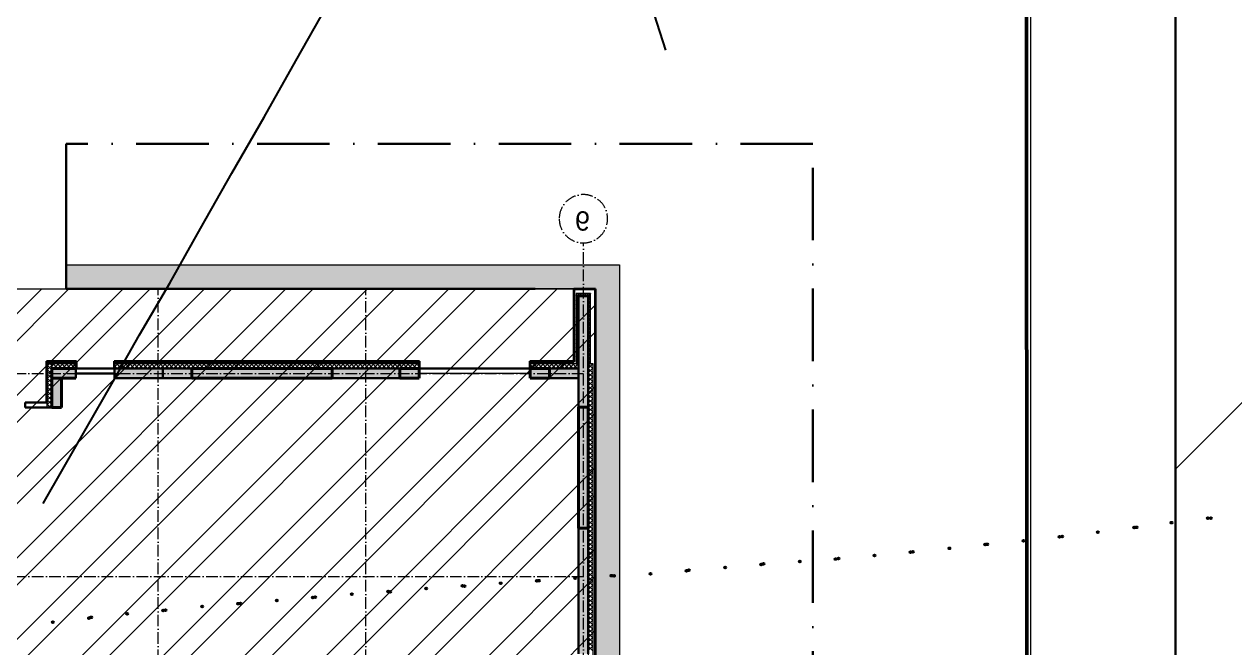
# Model space of a CAD drawing. Header units: millimetres. Extents: x 1353783 to 6492029790, y -7276956 to -512500.
# Drawn here: x 9993798 to 9998808, y -2825687 to -2823107 of the extents above; entities that cross this region are included whole.
import ezdxf

# ---------------------------------------------------------------- set-up
doc = ezdxf.new("R2010")
doc.units = ezdxf.units.MM
for name, pattern in [('( Dashed )', [0.75, 0.5, -0.25]), ('482 Границы районов', [5, 3, -1, 0, -1]), ('ACAD_ISO10W100', [18, 12, -3, 0, -3]), ('CONTI', [0]), ('осевая', [50.8, 31.75, -6.35, 6.35, -6.35])]:
    doc.linetypes.add(name, pattern=pattern)
doc.layers.get('0').update_dxf_attribs({"lineweight": 5})
doc.layers.get('Defpoints').update_dxf_attribs({"color": 255})
for name, color, linetype, lineweight in [('!A-0', 7, 'Continuous', 0), ('!A-DIAFRAGM типовой', 142, 'Continuous', 0), ('7земля', 7, 'Continuous', 30), ('DIAFRAGM', 46, 'Continuous', 30), ('Hatch', 254, 'Continuous', 5), ('INSULATION', 81, 'Continuous', 5), ('Ар-окна', 5, 'Continuous', 9), ('ГП-Граница учасика ИЖС', 3, 'Continuous', 5), ('ГП-Тратуар', 3, 'Continuous', 5), ('ГР.УЧ', 12, 'ограждение1', 40), ('оси', 231, 'осевая', 9)]:
    doc.layers.add(name, color=color, linetype=linetype, lineweight=lineweight)
for name, color, linetype in [('GORIZUNKNOWN', 32, 'CONTI'), ('SETKR', 7, 'CONTI'), ('SIT_LРЕЛЬЕФ', 7, 'CONTI'), ('Заливка', 7, 'Continuous'), ('РЕЛЬЕФ', 7, 'CONTI')]:
    doc.layers.add(name, color=color, linetype=linetype)
doc.styles.add('GOST Common', font='', dxfattribs={"height": 3})
doc.styles.get('GOST Common').set_extended_font_data('GOST Common')
doc.linetypes.add('ограждение1', pattern='A,6.35,-2.54,[133,ltypeshp.shx,S=2.54,R=0,X=-2.54,Y=0],-2.54,25.4', length=36.83)

# ---------------------------------------------------------------- blocks, each defined once
blk = doc.blocks.new('амвамвам')
at = {"lineweight": 30, "ltscale": 100, "true_color": 0x939598}
h = blk.add_hatch(color=252, dxfattribs=at)
h.dxf.hatch_style = 1
h.paths.add_polyline_path([(9923280, -3525392), (9923280, -3524892), (9918930, -3524892), (9918930, -3525392)], flags=17)
h.paths.add_polyline_path([(9926080, -3525392), (9926080, -3524892), (9937530, -3524892), (9937530, -3539792), (9912030, -3539792), (9911530, -3539792), (9911530, -3522392), (9912030, -3522392), (9912030, -3539292), (9937030, -3539292), (9937030, -3525392)])
at = {"color": 251, "lineweight": 15, "ltscale": 100, "true_color": 0x636466}
blk.add_lwpolyline([(9926080, -3525392), (9926080, -3524892), (9937530, -3524892), (9937530, -3539792), (9912030, -3539792), (9911530, -3539792), (9911530, -3522392), (9912030, -3522392), (9912030, -3539292), (9937030, -3539292), (9937030, -3525392)], close=True, dxfattribs=at)
blk = doc.blocks.new('ТИП-3')
at = {"layer": '!A-DIAFRAGM типовой', "lineweight": 0, "ltscale": 100, "true_color": 0x000000}
h = blk.add_hatch(color=18, dxfattribs=at)
h.dxf.hatch_style = 1
h.paths.add_polyline_path([(10387814, -2874781), (10387614, -2874781), (10387614, -2877381), (10387814, -2877381)])
h = blk.add_hatch(color=18, dxfattribs=at)
h.dxf.hatch_style = 1
h.paths.add_polyline_path([(10387814, -2879881), (10387614, -2879881), (10387614, -2882181), (10387814, -2882181)])
h = blk.add_hatch(color=18, dxfattribs=at)
h.dxf.hatch_style = 1
h.paths.add_polyline_path([(10378014, -2880481), (10378014, -2880681), (10379014, -2880681), (10379014, -2880481)])
h = blk.add_hatch(color=18, dxfattribs=at)
h.dxf.hatch_style = 1
h.paths.add_polyline_path([(10379614, -2880481), (10379614, -2880681), (10379014, -2880681), (10379014, -2880481)])
h = blk.add_hatch(color=18, dxfattribs=at)
h.dxf.hatch_style = 1
h.paths.add_polyline_path([(10383914, -2880481), (10383914, -2880681), (10382514, -2880681), (10382514, -2880481)])
h = blk.add_hatch(color=18, dxfattribs=at)
h.dxf.hatch_style = 1
h.paths.add_polyline_path([(10387614, -2880681), (10387614, -2880481), (10387014, -2880481), (10387014, -2880681)])
at = {"layer": 'Hatch', "lineweight": 40, "ltscale": 0.5, "true_color": 0x000000}
for points in [[(10387814, -2879881), (10387614, -2879881), (10387614, -2877381), (10387814, -2877381)], [(10376914, -2880481), (10376714, -2880481), (10376714, -2879879), (10376914, -2879879)], [(10376714, -2880681), (10376714, -2880481), (10377214, -2880481), (10377214, -2880681)], [(10379614, -2880681), (10379614, -2880481), (10382514, -2880481), (10382514, -2880681)], [(10383914, -2880681), (10383914, -2880481), (10384314, -2880481), (10384314, -2880681)], [(10386614, -2880681), (10386614, -2880481), (10387014, -2880481), (10387014, -2880681)]]:
    blk.add_hatch(color=18, dxfattribs=at).paths.add_polyline_path(points)
at = {"layer": '7земля', "color": 18, "lineweight": 30, "ltscale": 100, "true_color": 0x000000}
for p, q in [((10387954, -2868441), (10387954, -2882321)), ((10387964, -2868431), (10387964, -2882331)), ((10376164, -2879979), (10376164, -2879879)), ((10376164, -2879979), (10376164, -2879879)), ((10376164, -2879879), (10376214, -2879879)), ((10376564, -2879879), (10376214, -2879879)), ((10376614, -2879879), (10376564, -2879879)), ((10376614, -2879879), (10376714, -2879879)), ((10376214, -2879979), (10376164, -2879979)), ((10376214, -2879979), (10376564, -2879979)), ((10376564, -2879979), (10376614, -2879979)), ((10376604, -2879979), (10376604, -2880832)), ((10376614, -2879979), (10376614, -2880822)), ((10377214, -2880481), (10377214, -2880681)), ((10377214, -2880681), (10377214, -2880581)), ((10377214, -2880581), (10377264, -2880581)), ((10377964, -2880581), (10377264, -2880581)), ((10378014, -2880581), (10377964, -2880581)), ((10378014, -2880481), (10378014, -2880681)), ((10378014, -2880681), (10378014, -2880581)), ((10376604, -2880832), (10377224, -2880831)), ((10376614, -2880822), (10377214, -2880821)), ((10377201, -2880681), (10377214, -2880694)), ((10377214, -2880821), (10377214, -2880681)), ((10377264, -2880681), (10377214, -2880681)), ((10377224, -2880831), (10377224, -2880681)), ((10377264, -2880681), (10377964, -2880681)), ((10377964, -2880681), (10378014, -2880681)), ((10378004, -2880681), (10378004, -2880831)), ((10378004, -2880831), (10384324, -2880831)), ((10378014, -2880681), (10378014, -2880821)), ((10378014, -2880821), (10384314, -2880821)), ((10384364, -2880681), (10384314, -2880681)), ((10384314, -2880821), (10384314, -2880681)), ((10384324, -2880831), (10384324, -2880681)), ((10384364, -2880681), (10386564, -2880681)), ((10386564, -2880681), (10386614, -2880681)), ((10386604, -2880831), (10386604, -2880681)), ((10387514, -2880831), (10386604, -2880831)), ((10386614, -2880821), (10386614, -2880681)), ((10387524, -2880821), (10386614, -2880821)), ((10387514, -2882331), (10387514, -2880831)), ((10387524, -2882321), (10387524, -2880821)), ((10387964, -2882331), (10387514, -2882331)), ((10387954, -2882321), (10387524, -2882321))]:
    blk.add_line(p, q, dxfattribs=at)
at = {"layer": '7земля', "color": 18, "linetype": '( Dashed )', "lineweight": 20, "ltscale": 700, "true_color": 0x000000}
blk.add_line((10369864, -2882331), (10387514, -2882331), dxfattribs=at)
at = {"layer": 'DIAFRAGM', "color": 18, "ltscale": 0.5, "true_color": 0x000000}
for p, q in [((10387614, -2874781), (10387614, -2877381)), ((10387814, -2877381), (10387814, -2874781)), ((10387614, -2876481), (10387614, -2876281)), ((10387614, -2877381), (10387814, -2877381)), ((10387814, -2879881), (10387614, -2879881)), ((10387614, -2879881), (10387614, -2882181)), ((10387814, -2882181), (10387814, -2879881)), ((10379014, -2880481), (10378014, -2880481)), ((10379014, -2880681), (10379014, -2880481)), ((10379014, -2880681), (10379014, -2880481)), ((10379014, -2880481), (10379614, -2880481)), ((10379614, -2880481), (10379614, -2880681)), ((10382514, -2880681), (10382514, -2880481)), ((10382514, -2880481), (10383914, -2880481)), ((10383914, -2880481), (10383914, -2880681)), ((10387614, -2880481), (10387014, -2880481)), ((10387014, -2880481), (10387014, -2880681)), ((10387614, -2880681), (10387614, -2880481)), ((10378014, -2880681), (10378814, -2880681)), ((10379014, -2880681), (10378814, -2880681)), ((10379614, -2880681), (10379014, -2880681)), ((10383914, -2880681), (10382514, -2880681)), ((10387014, -2880681), (10387614, -2880681)), ((10387614, -2882181), (10387814, -2882181))]:
    blk.add_line(p, q, dxfattribs=at)
at = {"layer": 'Hatch', "color": 18, "lineweight": 40, "ltscale": 0.5, "true_color": 0x000000}
for p, q in [((10387614, -2879881), (10387614, -2877381)), ((10387614, -2877381), (10387814, -2877381)), ((10387814, -2877381), (10387814, -2879881)), ((10376814, -2879879), (10376714, -2879879)), ((10376714, -2880481), (10376714, -2879879)), ((10376714, -2879879), (10376914, -2879879)), ((10376914, -2879879), (10376914, -2880481)), ((10387814, -2879881), (10387614, -2879881)), ((10376714, -2880681), (10376714, -2880481)), ((10376714, -2880481), (10377214, -2880481)), ((10376914, -2880481), (10376714, -2880481)), ((10379614, -2880681), (10379614, -2880481)), ((10379614, -2880481), (10382514, -2880481)), ((10379914, -2880481), (10380014, -2880481)), ((10381414, -2880481), (10381514, -2880481)), ((10382514, -2880481), (10382414, -2880481)), ((10382514, -2880481), (10382514, -2880681)), ((10383914, -2880681), (10383914, -2880481)), ((10383914, -2880481), (10384314, -2880481)), ((10384314, -2880481), (10384314, -2880681)), ((10386614, -2880681), (10386614, -2880481)), ((10386614, -2880481), (10387014, -2880481)), ((10387014, -2880481), (10387014, -2880681)), ((10377214, -2880681), (10376714, -2880681)), ((10382514, -2880681), (10379614, -2880681)), ((10384314, -2880681), (10383914, -2880681)), ((10387014, -2880681), (10386614, -2880681))]:
    blk.add_line(p, q, dxfattribs=at)
at = {"layer": 'INSULATION', "color": 18, "ltscale": 0.5, "true_color": 0x000000}
for p, q in [((10387814, -2880781), (10387814, -2869481)), ((10387914, -2869481), (10387914, -2880781)), ((10376614, -2880781), (10376614, -2879879)), ((10376714, -2879879), (10376714, -2880781)), ((10376714, -2880781), (10376614, -2880781)), ((10376714, -2880781), (10376714, -2880681)), ((10376714, -2880681), (10377214, -2880681)), ((10377214, -2880781), (10376714, -2880781)), ((10377214, -2880681), (10377214, -2880781)), ((10378014, -2880781), (10378014, -2880681)), ((10378014, -2880681), (10384314, -2880681)), ((10384314, -2880781), (10378014, -2880781)), ((10384314, -2880681), (10384314, -2880781)), ((10386614, -2880781), (10386614, -2880681)), ((10386614, -2880681), (10387614, -2880681)), ((10387614, -2880781), (10386614, -2880781)), ((10387564, -2882181), (10387564, -2880781)), ((10387564, -2880781), (10387614, -2880781)), ((10387614, -2880681), (10387614, -2880781)), ((10387614, -2880781), (10387614, -2882181)), ((10387914, -2880781), (10387814, -2880781)), ((10387814, -2882181), (10387814, -2880781)), ((10387814, -2880781), (10387864, -2880781)), ((10387864, -2880781), (10387864, -2882181)), ((10387614, -2882181), (10387564, -2882181)), ((10387564, -2882231), (10387564, -2882181)), ((10387564, -2882181), (10387864, -2882181)), ((10387864, -2882231), (10387564, -2882231)), ((10387864, -2882181), (10387814, -2882181)), ((10387864, -2882181), (10387864, -2882231))]:
    blk.add_line(p, q, dxfattribs=at)
at = {"layer": 'INSULATION', "color": 18, "linetype": 'Continuous', "ltscale": 0.5, "true_color": 0x000000}
for p, q in [((10387814, -2874936), (10387914, -2874836)), ((10387914, -2874947), (10387814, -2874847)), ((10387814, -2875026), (10387914, -2874926)), ((10387914, -2875036), (10387814, -2874936)), ((10387814, -2875116), (10387914, -2875016)), ((10387914, -2875126), (10387814, -2875026)), ((10387814, -2875206), (10387914, -2875106)), ((10387914, -2875216), (10387814, -2875116)), ((10387814, -2875296), (10387914, -2875196)), ((10387914, -2875306), (10387814, -2875206)), ((10387814, -2875385), (10387914, -2875285)), ((10387914, -2875396), (10387814, -2875296)), ((10387814, -2875475), (10387914, -2875375)), ((10387914, -2875485), (10387814, -2875385)), ((10387814, -2875565), (10387914, -2875465)), ((10387914, -2875575), (10387814, -2875475)), ((10387814, -2875655), (10387914, -2875555)), ((10387914, -2875665), (10387814, -2875565)), ((10387814, -2875745), (10387914, -2875645)), ((10387914, -2875755), (10387814, -2875655)), ((10387814, -2875834), (10387914, -2875734)), ((10387914, -2875845), (10387814, -2875745)), ((10387814, -2875924), (10387914, -2875824)), ((10387914, -2875934), (10387814, -2875834)), ((10387814, -2876014), (10387914, -2875914)), ((10387914, -2876024), (10387814, -2875924)), ((10387814, -2876104), (10387914, -2876004)), ((10387914, -2876114), (10387814, -2876014)), ((10387814, -2876194), (10387914, -2876094)), ((10387914, -2876204), (10387814, -2876104)), ((10387814, -2876284), (10387914, -2876184)), ((10387914, -2876294), (10387814, -2876194)), ((10387814, -2876373), (10387914, -2876273)), ((10387914, -2876384), (10387814, -2876284)), ((10387814, -2876463), (10387914, -2876363)), ((10387914, -2876473), (10387814, -2876373)), ((10387814, -2876553), (10387914, -2876453)), ((10387914, -2876563), (10387814, -2876463)), ((10387814, -2876643), (10387914, -2876543)), ((10387914, -2876653), (10387814, -2876553)), ((10387814, -2876733), (10387914, -2876633)), ((10387914, -2876743), (10387814, -2876643)), ((10387814, -2876822), (10387914, -2876722)), ((10387914, -2876833), (10387814, -2876733)), ((10387814, -2876912), (10387914, -2876812)), ((10387914, -2876922), (10387814, -2876822)), ((10387814, -2877002), (10387914, -2876902)), ((10387914, -2877012), (10387814, -2876912)), ((10387814, -2877092), (10387914, -2876992)), ((10387914, -2877102), (10387814, -2877002)), ((10387814, -2877182), (10387914, -2877082)), ((10387914, -2877192), (10387814, -2877092)), ((10387814, -2877271), (10387914, -2877171)), ((10387914, -2877282), (10387814, -2877182)), ((10387814, -2877361), (10387914, -2877261)), ((10387914, -2877371), (10387814, -2877271)), ((10387814, -2877451), (10387914, -2877351)), ((10387914, -2877461), (10387814, -2877361)), ((10387814, -2877541), (10387914, -2877441)), ((10387914, -2877551), (10387814, -2877451)), ((10387814, -2877631), (10387914, -2877531)), ((10387914, -2877641), (10387814, -2877541)), ((10387814, -2877720), (10387914, -2877620)), ((10387914, -2877731), (10387814, -2877631)), ((10387814, -2877810), (10387914, -2877710)), ((10387914, -2877820), (10387814, -2877720)), ((10387814, -2877900), (10387914, -2877800)), ((10387914, -2877910), (10387814, -2877810)), ((10387814, -2877990), (10387914, -2877890)), ((10387914, -2878000), (10387814, -2877900)), ((10387814, -2878080), (10387914, -2877980)), ((10387914, -2878090), (10387814, -2877990)), ((10387814, -2878169), (10387914, -2878069)), ((10387914, -2878180), (10387814, -2878080)), ((10387814, -2878259), (10387914, -2878159)), ((10387914, -2878269), (10387814, -2878169)), ((10387814, -2878349), (10387914, -2878249)), ((10387914, -2878359), (10387814, -2878259)), ((10387814, -2878439), (10387914, -2878339)), ((10387914, -2878449), (10387814, -2878349)), ((10387814, -2878529), (10387914, -2878429)), ((10387914, -2878539), (10387814, -2878439)), ((10387814, -2878618), (10387914, -2878518)), ((10387914, -2878629), (10387814, -2878529)), ((10387814, -2878708), (10387914, -2878608)), ((10387914, -2878718), (10387814, -2878618)), ((10387814, -2878798), (10387914, -2878698)), ((10387914, -2878808), (10387814, -2878708)), ((10387814, -2878888), (10387914, -2878788)), ((10387914, -2878898), (10387814, -2878798)), ((10387814, -2878978), (10387914, -2878878)), ((10387914, -2878988), (10387814, -2878888)), ((10387814, -2879067), (10387914, -2878967)), ((10387914, -2879078), (10387814, -2878978)), ((10387814, -2879157), (10387914, -2879057)), ((10387914, -2879167), (10387814, -2879067)), ((10387814, -2879247), (10387914, -2879147)), ((10387914, -2879257), (10387814, -2879157)), ((10387814, -2879337), (10387914, -2879237)), ((10387914, -2879347), (10387814, -2879247)), ((10387814, -2879427), (10387914, -2879327)), ((10387914, -2879437), (10387814, -2879337)), ((10387814, -2879516), (10387914, -2879416)), ((10387914, -2879527), (10387814, -2879427)), ((10387814, -2879606), (10387914, -2879506)), ((10387914, -2879616), (10387814, -2879516)), ((10387814, -2879696), (10387914, -2879596)), ((10387914, -2879706), (10387814, -2879606)), ((10376685, -2879879), (10376614, -2879949)), ((10376654, -2879879), (10376714, -2879939)), ((10387814, -2879786), (10387914, -2879686)), ((10387914, -2879796), (10387814, -2879696)), ((10387814, -2879876), (10387914, -2879776)), ((10387914, -2879886), (10387814, -2879786)), ((10387814, -2879965), (10387914, -2879865)), ((10387914, -2879976), (10387814, -2879876)), ((10376614, -2879929), (10376714, -2880029)), ((10376714, -2879939), (10376614, -2880039)), ((10376614, -2880019), (10376714, -2880119)), ((10376714, -2880029), (10376614, -2880129)), ((10376614, -2880108), (10376714, -2880208)), ((10376714, -2880119), (10376614, -2880219)), ((10387814, -2880055), (10387914, -2879955)), ((10387914, -2880065), (10387814, -2879965)), ((10387814, -2880145), (10387914, -2880045)), ((10387914, -2880155), (10387814, -2880055)), ((10387814, -2880235), (10387914, -2880135)), ((10387914, -2880245), (10387814, -2880145)), ((10376614, -2880198), (10376714, -2880298)), ((10376714, -2880208), (10376614, -2880308)), ((10376614, -2880288), (10376714, -2880388)), ((10376714, -2880298), (10376614, -2880398)), ((10376614, -2880378), (10376714, -2880478)), ((10376714, -2880388), (10376614, -2880488)), ((10387814, -2880325), (10387914, -2880225)), ((10387914, -2880335), (10387814, -2880235)), ((10387814, -2880414), (10387914, -2880314)), ((10387914, -2880425), (10387814, -2880325)), ((10387814, -2880504), (10387914, -2880404)), ((10387914, -2880514), (10387814, -2880414)), ((10376614, -2880468), (10376714, -2880568)), ((10376714, -2880478), (10376614, -2880578)), ((10376614, -2880557), (10376714, -2880657)), ((10376714, -2880568), (10376614, -2880668)), ((10376614, -2880647), (10376714, -2880747)), ((10376714, -2880657), (10376614, -2880757)), ((10387814, -2880594), (10387914, -2880494)), ((10387914, -2880604), (10387814, -2880504)), ((10387814, -2880684), (10387914, -2880584)), ((10387914, -2880694), (10387814, -2880594)), ((10376614, -2880737), (10376658, -2880781)), ((10376714, -2880747), (10376680, -2880781)), ((10376714, -2880718), (10376752, -2880681)), ((10376714, -2880733), (10376762, -2880781)), ((10376742, -2880781), (10376842, -2880681)), ((10376752, -2880681), (10376852, -2880781)), ((10376831, -2880781), (10376931, -2880681)), ((10376842, -2880681), (10376942, -2880781)), ((10376921, -2880781), (10377021, -2880681)), ((10376931, -2880681), (10377031, -2880781)), ((10377011, -2880781), (10377111, -2880681)), ((10377021, -2880681), (10377121, -2880781)), ((10377101, -2880781), (10377201, -2880681)), ((10377111, -2880681), (10377211, -2880781)), ((10377191, -2880781), (10377214, -2880757)), ((10378014, -2880735), (10378068, -2880681)), ((10378014, -2880717), (10378078, -2880781)), ((10378058, -2880781), (10378158, -2880681)), ((10378068, -2880681), (10378168, -2880781)), ((10378148, -2880781), (10378248, -2880681)), ((10378158, -2880681), (10378258, -2880781)), ((10378238, -2880781), (10378338, -2880681)), ((10378248, -2880681), (10378348, -2880781)), ((10378327, -2880781), (10378427, -2880681)), ((10378338, -2880681), (10378438, -2880781)), ((10378417, -2880781), (10378517, -2880681)), ((10378427, -2880681), (10378527, -2880781)), ((10378507, -2880781), (10378607, -2880681)), ((10378517, -2880681), (10378617, -2880781)), ((10378597, -2880781), (10378697, -2880681)), ((10378607, -2880681), (10378707, -2880781)), ((10378687, -2880781), (10378787, -2880681)), ((10378697, -2880681), (10378797, -2880781)), ((10378776, -2880781), (10378876, -2880681)), ((10378787, -2880681), (10378887, -2880781)), ((10378866, -2880781), (10378966, -2880681)), ((10378876, -2880681), (10378976, -2880781)), ((10378956, -2880781), (10379056, -2880681)), ((10378966, -2880681), (10379066, -2880781)), ((10379046, -2880781), (10379146, -2880681)), ((10379056, -2880681), (10379156, -2880781)), ((10379136, -2880781), (10379236, -2880681)), ((10379146, -2880681), (10379246, -2880781)), ((10379225, -2880781), (10379325, -2880681)), ((10379236, -2880681), (10379336, -2880781)), ((10379315, -2880781), (10379415, -2880681)), ((10379325, -2880681), (10379425, -2880781)), ((10379405, -2880781), (10379505, -2880681)), ((10379415, -2880681), (10379515, -2880781)), ((10379495, -2880781), (10379595, -2880681)), ((10379505, -2880681), (10379605, -2880781)), ((10379585, -2880781), (10379685, -2880681)), ((10379595, -2880681), (10379695, -2880781)), ((10379675, -2880781), (10379775, -2880681)), ((10379685, -2880681), (10379785, -2880781)), ((10379764, -2880781), (10379864, -2880681)), ((10379775, -2880681), (10379875, -2880781)), ((10379854, -2880781), (10379954, -2880681)), ((10379864, -2880681), (10379964, -2880781)), ((10379944, -2880781), (10380044, -2880681)), ((10379954, -2880681), (10380054, -2880781)), ((10380034, -2880781), (10380134, -2880681)), ((10380044, -2880681), (10380144, -2880781)), ((10380124, -2880781), (10380224, -2880681)), ((10380134, -2880681), (10380234, -2880781)), ((10380213, -2880781), (10380313, -2880681)), ((10380224, -2880681), (10380324, -2880781)), ((10380303, -2880781), (10380403, -2880681)), ((10380313, -2880681), (10380413, -2880781)), ((10380393, -2880781), (10380493, -2880681)), ((10380403, -2880681), (10380503, -2880781)), ((10380483, -2880781), (10380583, -2880681)), ((10380493, -2880681), (10380593, -2880781)), ((10380573, -2880781), (10380673, -2880681)), ((10380583, -2880681), (10380683, -2880781)), ((10380662, -2880781), (10380762, -2880681)), ((10380673, -2880681), (10380773, -2880781)), ((10380752, -2880781), (10380852, -2880681)), ((10380762, -2880681), (10380862, -2880781)), ((10380842, -2880781), (10380942, -2880681)), ((10380852, -2880681), (10380952, -2880781)), ((10380932, -2880781), (10381032, -2880681)), ((10380942, -2880681), (10381042, -2880781)), ((10381022, -2880781), (10381122, -2880681)), ((10381032, -2880681), (10381132, -2880781)), ((10381111, -2880781), (10381211, -2880681)), ((10381122, -2880681), (10381222, -2880781)), ((10381201, -2880781), (10381301, -2880681)), ((10381211, -2880681), (10381311, -2880781)), ((10381291, -2880781), (10381391, -2880681)), ((10381301, -2880681), (10381401, -2880781)), ((10381381, -2880781), (10381481, -2880681)), ((10381391, -2880681), (10381491, -2880781)), ((10381471, -2880781), (10381571, -2880681)), ((10381481, -2880681), (10381581, -2880781)), ((10381560, -2880781), (10381660, -2880681)), ((10381571, -2880681), (10381671, -2880781)), ((10381650, -2880781), (10381750, -2880681)), ((10381660, -2880681), (10381760, -2880781)), ((10381740, -2880781), (10381840, -2880681)), ((10381750, -2880681), (10381850, -2880781)), ((10381830, -2880781), (10381930, -2880681)), ((10381840, -2880681), (10381940, -2880781)), ((10381920, -2880781), (10382020, -2880681)), ((10381930, -2880681), (10382030, -2880781)), ((10382009, -2880781), (10382109, -2880681)), ((10382020, -2880681), (10382120, -2880781)), ((10382099, -2880781), (10382199, -2880681)), ((10382109, -2880681), (10382209, -2880781)), ((10382189, -2880781), (10382289, -2880681)), ((10382199, -2880681), (10382299, -2880781)), ((10382279, -2880781), (10382379, -2880681)), ((10382289, -2880681), (10382389, -2880781)), ((10382369, -2880781), (10382469, -2880681)), ((10382379, -2880681), (10382479, -2880781)), ((10382458, -2880781), (10382558, -2880681)), ((10382469, -2880681), (10382569, -2880781)), ((10382548, -2880781), (10382648, -2880681)), ((10382558, -2880681), (10382658, -2880781)), ((10382638, -2880781), (10382738, -2880681)), ((10382648, -2880681), (10382748, -2880781)), ((10382728, -2880781), (10382828, -2880681)), ((10382738, -2880681), (10382838, -2880781)), ((10382818, -2880781), (10382918, -2880681)), ((10382828, -2880681), (10382928, -2880781)), ((10382907, -2880781), (10383007, -2880681)), ((10382918, -2880681), (10383018, -2880781)), ((10382997, -2880781), (10383097, -2880681)), ((10383007, -2880681), (10383107, -2880781)), ((10383087, -2880781), (10383187, -2880681)), ((10383097, -2880681), (10383197, -2880781)), ((10383177, -2880781), (10383277, -2880681)), ((10383187, -2880681), (10383287, -2880781)), ((10383267, -2880781), (10383367, -2880681)), ((10383277, -2880681), (10383377, -2880781)), ((10383356, -2880781), (10383456, -2880681)), ((10383367, -2880681), (10383467, -2880781)), ((10383446, -2880781), (10383546, -2880681)), ((10383456, -2880681), (10383556, -2880781)), ((10383536, -2880781), (10383636, -2880681)), ((10383546, -2880681), (10383646, -2880781)), ((10383626, -2880781), (10383726, -2880681)), ((10383636, -2880681), (10383736, -2880781)), ((10383716, -2880781), (10383816, -2880681)), ((10383726, -2880681), (10383826, -2880781)), ((10383805, -2880781), (10383905, -2880681)), ((10383816, -2880681), (10383916, -2880781)), ((10383895, -2880781), (10383995, -2880681)), ((10383905, -2880681), (10384005, -2880781)), ((10383985, -2880781), (10384085, -2880681)), ((10383995, -2880681), (10384095, -2880781)), ((10384075, -2880781), (10384175, -2880681)), ((10384085, -2880681), (10384185, -2880781)), ((10384165, -2880781), (10384265, -2880681)), ((10384175, -2880681), (10384275, -2880781)), ((10384254, -2880781), (10384314, -2880721)), ((10384265, -2880681), (10384314, -2880731)), ((10386614, -2880764), (10386697, -2880681)), ((10386614, -2880688), (10386707, -2880781)), ((10386614, -2880778), (10386617, -2880781)), ((10386687, -2880781), (10386787, -2880681)), ((10386697, -2880681), (10386797, -2880781)), ((10386776, -2880781), (10386876, -2880681)), ((10386787, -2880681), (10386887, -2880781)), ((10386866, -2880781), (10386966, -2880681)), ((10386876, -2880681), (10386976, -2880781)), ((10386956, -2880781), (10387056, -2880681)), ((10386966, -2880681), (10387066, -2880781)), ((10387046, -2880781), (10387146, -2880681)), ((10387056, -2880681), (10387156, -2880781)), ((10387136, -2880781), (10387236, -2880681)), ((10387146, -2880681), (10387246, -2880781)), ((10387225, -2880781), (10387325, -2880681)), ((10387236, -2880681), (10387336, -2880781)), ((10387315, -2880781), (10387415, -2880681)), ((10387325, -2880681), (10387425, -2880781)), ((10387405, -2880781), (10387505, -2880681)), ((10387415, -2880681), (10387515, -2880781)), ((10387495, -2880781), (10387595, -2880681)), ((10387505, -2880681), (10387605, -2880781)), ((10387583, -2880781), (10387564, -2880800)), ((10387564, -2880790), (10387614, -2880840)), ((10387614, -2880795), (10387564, -2880845)), ((10387564, -2880835), (10387614, -2880885)), ((10387614, -2880840), (10387564, -2880890)), ((10387564, -2880880), (10387614, -2880930)), ((10387614, -2880885), (10387564, -2880935)), ((10387585, -2880781), (10387614, -2880751)), ((10387595, -2880681), (10387614, -2880700)), ((10387600, -2880781), (10387614, -2880795)), ((10387814, -2880774), (10387914, -2880674)), ((10387911, -2880781), (10387814, -2880684)), ((10387822, -2880781), (10387814, -2880774)), ((10387833, -2880781), (10387814, -2880800)), ((10387814, -2880790), (10387864, -2880840)), ((10387864, -2880795), (10387814, -2880845)), ((10387814, -2880835), (10387864, -2880885)), ((10387864, -2880840), (10387814, -2880890)), ((10387814, -2880880), (10387864, -2880930)), ((10387864, -2880885), (10387814, -2880935)), ((10387850, -2880781), (10387864, -2880795)), ((10387897, -2880781), (10387914, -2880763)), ((10387564, -2880924), (10387614, -2880974)), ((10387614, -2880930), (10387564, -2880980)), ((10387564, -2880969), (10387614, -2881019)), ((10387614, -2880974), (10387564, -2881024)), ((10387564, -2881014), (10387614, -2881064)), ((10387614, -2881019), (10387564, -2881069)), ((10387564, -2881059), (10387614, -2881109)), ((10387614, -2881064), (10387564, -2881114)), ((10387564, -2881104), (10387614, -2881154)), ((10387614, -2881109), (10387564, -2881159)), ((10387564, -2881149), (10387614, -2881199)), ((10387614, -2881154), (10387564, -2881204)), ((10387814, -2880924), (10387864, -2880974)), ((10387864, -2880930), (10387814, -2880980)), ((10387814, -2880969), (10387864, -2881019)), ((10387864, -2880974), (10387814, -2881024)), ((10387814, -2881014), (10387864, -2881064)), ((10387864, -2881019), (10387814, -2881069)), ((10387814, -2881059), (10387864, -2881109)), ((10387864, -2881064), (10387814, -2881114)), ((10387814, -2881104), (10387864, -2881154)), ((10387864, -2881109), (10387814, -2881159)), ((10387814, -2881149), (10387864, -2881199)), ((10387864, -2881154), (10387814, -2881204)), ((10387564, -2881194), (10387614, -2881244)), ((10387614, -2881199), (10387564, -2881249)), ((10387564, -2881239), (10387614, -2881289)), ((10387614, -2881244), (10387564, -2881294)), ((10387564, -2881284), (10387614, -2881334)), ((10387614, -2881289), (10387564, -2881339)), ((10387564, -2881329), (10387614, -2881379)), ((10387614, -2881334), (10387564, -2881384)), ((10387564, -2881373), (10387614, -2881423)), ((10387614, -2881379), (10387564, -2881429)), ((10387564, -2881418), (10387614, -2881468)), ((10387814, -2881194), (10387864, -2881244)), ((10387864, -2881199), (10387814, -2881249)), ((10387814, -2881239), (10387864, -2881289)), ((10387864, -2881244), (10387814, -2881294)), ((10387814, -2881284), (10387864, -2881334)), ((10387864, -2881289), (10387814, -2881339)), ((10387814, -2881329), (10387864, -2881379)), ((10387864, -2881334), (10387814, -2881384)), ((10387814, -2881373), (10387864, -2881423)), ((10387864, -2881379), (10387814, -2881429)), ((10387814, -2881418), (10387864, -2881468)), ((10387614, -2881423), (10387564, -2881473)), ((10387564, -2881463), (10387614, -2881513)), ((10387614, -2881468), (10387564, -2881518)), ((10387564, -2881508), (10387614, -2881558)), ((10387614, -2881513), (10387564, -2881563)), ((10387564, -2881553), (10387614, -2881603)), ((10387614, -2881558), (10387564, -2881608)), ((10387564, -2881598), (10387614, -2881648)), ((10387614, -2881603), (10387564, -2881653)), ((10387564, -2881643), (10387614, -2881693)), ((10387614, -2881648), (10387564, -2881698)), ((10387864, -2881423), (10387814, -2881473)), ((10387814, -2881463), (10387864, -2881513)), ((10387864, -2881468), (10387814, -2881518)), ((10387814, -2881508), (10387864, -2881558)), ((10387864, -2881513), (10387814, -2881563)), ((10387814, -2881553), (10387864, -2881603)), ((10387864, -2881558), (10387814, -2881608)), ((10387814, -2881598), (10387864, -2881648)), ((10387864, -2881603), (10387814, -2881653)), ((10387814, -2881643), (10387864, -2881693)), ((10387864, -2881648), (10387814, -2881698)), ((10387564, -2881688), (10387614, -2881738)), ((10387614, -2881693), (10387564, -2881743)), ((10387564, -2881733), (10387614, -2881783)), ((10387614, -2881738), (10387564, -2881788)), ((10387564, -2881778), (10387614, -2881828)), ((10387614, -2881783), (10387564, -2881833)), ((10387564, -2881822), (10387614, -2881872)), ((10387614, -2881828), (10387564, -2881878)), ((10387564, -2881867), (10387614, -2881917)), ((10387614, -2881872), (10387564, -2881922)), ((10387564, -2881912), (10387614, -2881962)), ((10387614, -2881917), (10387564, -2881967)), ((10387814, -2881688), (10387864, -2881738)), ((10387864, -2881693), (10387814, -2881743)), ((10387814, -2881733), (10387864, -2881783)), ((10387864, -2881738), (10387814, -2881788)), ((10387814, -2881778), (10387864, -2881828)), ((10387864, -2881783), (10387814, -2881833)), ((10387814, -2881822), (10387864, -2881872)), ((10387864, -2881828), (10387814, -2881878)), ((10387814, -2881867), (10387864, -2881917)), ((10387864, -2881872), (10387814, -2881922)), ((10387814, -2881912), (10387864, -2881962)), ((10387864, -2881917), (10387814, -2881967)), ((10387564, -2881957), (10387614, -2882007)), ((10387614, -2881962), (10387564, -2882012)), ((10387564, -2882002), (10387614, -2882052)), ((10387614, -2882007), (10387564, -2882057)), ((10387564, -2882047), (10387614, -2882097)), ((10387614, -2882052), (10387564, -2882102)), ((10387564, -2882092), (10387614, -2882142)), ((10387614, -2882097), (10387564, -2882147)), ((10387564, -2882137), (10387609, -2882181)), ((10387614, -2882142), (10387575, -2882181)), ((10387814, -2881957), (10387864, -2882007)), ((10387864, -2881962), (10387814, -2882012)), ((10387814, -2882002), (10387864, -2882052)), ((10387864, -2882007), (10387814, -2882057)), ((10387814, -2882047), (10387864, -2882097)), ((10387864, -2882052), (10387814, -2882102)), ((10387814, -2882092), (10387864, -2882142)), ((10387864, -2882097), (10387814, -2882147)), ((10387814, -2882137), (10387859, -2882181)), ((10387864, -2882142), (10387825, -2882181)), ((10387564, -2882213), (10387596, -2882181)), ((10387564, -2882194), (10387601, -2882231)), ((10387591, -2882231), (10387641, -2882181)), ((10387596, -2882181), (10387646, -2882231)), ((10387636, -2882231), (10387686, -2882181)), ((10387641, -2882181), (10387691, -2882231)), ((10387681, -2882231), (10387731, -2882181)), ((10387686, -2882181), (10387736, -2882231)), ((10387726, -2882231), (10387776, -2882181)), ((10387731, -2882181), (10387781, -2882231)), ((10387771, -2882231), (10387821, -2882181)), ((10387776, -2882181), (10387826, -2882231)), ((10387816, -2882231), (10387864, -2882183)), ((10387821, -2882181), (10387864, -2882225)), ((10387861, -2882231), (10387864, -2882227))]:
    blk.add_line(p, q, dxfattribs=at)
at = {"layer": 'Ар-окна', "color": 18, "lineweight": 5, "true_color": 0x000000}
for p, q in [((10376614, -2879979), (10376614, -2879879)), ((10386564, -2880581), (10384314, -2880581)), ((10384314, -2880681), (10384314, -2880581)), ((10386614, -2880581), (10386564, -2880581)), ((10386614, -2880681), (10386614, -2880581))]:
    blk.add_line(p, q, dxfattribs=at)
at = {"layer": 'оси', "color": 251, "linetype": 'ACAD_ISO10W100', "lineweight": 13, "ltscale": 20, "true_color": 0x636466}
for p, q in [((10387714, -2868431), (10387714, -2883281)), ((10378914, -2869581), (10378914, -2882331)), ((10383214, -2869581), (10383214, -2882331)), ((10362964, -2876381), (10387814, -2876381)), ((10362964, -2880581), (10387814, -2880581))]:
    blk.add_line(p, q, dxfattribs=at)
blk.add_circle((10387714, -2883781), 500, dxfattribs=at)
at = {"layer": 'оси', "color": 251, "linetype": 'ACAD_ISO10W100', "lineweight": 13, "ltscale": 20, "true_color": 0x636466, "insert": (10387694, -2883535), "char_height": 400, "width": 158.4, "attachment_point": 2, "line_spacing_factor": 1.016949, "style": 'GOST Common'}
blk.add_mtext('{\\fArial|b0|i0|c204|p34;6}', dxfattribs=at)
blk = doc.blocks.new('BL_333')
at = {"color": 0}
for p, q in [((0, -3), (0, 3)), ((-3, 0), (3, 0))]:
    blk.add_line(p, q, dxfattribs=at)
blk = doc.blocks.new('оо')
at = {"layer": 'GORIZUNKNOWN', "color": 9, "true_color": 0xc7c8ca}
blk.add_lwpolyline([(222903.253, -3431715.222), (222903.863, -3431714.672), (222904.573, -3431714.022), (222905.363, -3431713.302), (222906.223, -3431712.512), (222907.143, -3431711.682), (222908.093, -3431710.802), (222909.063, -3431709.912), (222910.053, -3431709.012), (222911.033, -3431708.102), (222911.993, -3431707.222)], dxfattribs=at)
at = {"layer": 'SIT_LРЕЛЬЕФ', "color": 9, "true_color": 0xc7c8ca}
for centre in [(222902.693, -3431717.622), (222903.433, -3431717.772), (222903.483, -3431717.772), (222904.213, -3431717.932), (222904.943, -3431718.092), (222904.993, -3431718.102), (222905.733, -3431718.262), (222906.463, -3431718.432), (222906.513, -3431718.442), (222907.243, -3431718.612), (222907.973, -3431718.782), (222908.023, -3431718.792), (222908.763, -3431718.962), (222909.493, -3431719.142), (222909.533, -3431719.162), (222910.263, -3431719.322), (222910.993, -3431719.502), (222911.033, -3431719.522), (222911.763, -3431719.692), (222912.493, -3431719.872), (222912.533, -3431719.882), (222913.263, -3431720.062), (222913.993, -3431720.242), (222914.043, -3431720.262), (222914.773, -3431720.452), (222915.503, -3431720.622), (222915.553, -3431720.622), (222916.283, -3431720.802), (222917.013, -3431720.972), (222917.063, -3431720.972), (222917.793, -3431721.152), (222918.513, -3431721.332), (222918.573, -3431721.342), (222919.303, -3431721.512), (222920.033, -3431721.672), (222920.083, -3431721.682), (222920.823, -3431721.842), (222921.553, -3431721.992), (222921.593, -3431722.002), (222922.333, -3431722.162), (222923.063, -3431722.312), (222923.123, -3431722.322), (222923.853, -3431722.462), (222924.593, -3431722.602), (222924.643, -3431722.612), (222925.363, -3431722.742), (222926.103, -3431722.882), (222926.163, -3431722.902)]:
    blk.add_circle(centre, 0.02, dxfattribs=at)
at = {"layer": 'SETKR', "color": 9, "true_color": 0xc7c8ca, "xscale": 0.5000000000000001, "yscale": 0.5000000000000001, "zscale": 0.5000000000000001}
blk.add_blockref('BL_333', (222918.393, -3431708.732), dxfattribs=at)

msp = doc.modelspace()

# ---------------------------------------------------------------- hatches: boundary and pattern name
at = {"layer": 'Заливка', "lineweight": 13, "ltscale": 100}
h = msp.add_hatch(dxfattribs=at)
h.set_pattern_fill('ANSI31', color=5, scale=500)
h.set_pattern_definition([(45, (298297.6, 0), (-1122.53202, 1122.53202), [])])
edge = h.paths.add_edge_path()
edge.add_line((9993521.7, -2792997.2), (9997384.3, -2799850.2))
edge.add_arc((9991112, -2803385.5), 7200, 1.90921, 29.40719, ccw=False)
edge.add_line((9998308, -2803145.6), (9998562.4, -2810751.7))
edge.add_line((9998562.4, -2810751.7), (9998562.4, -2843655.4))
edge.add_arc((9991344.8, -2843654.6), 7217.6, 354.3683, 359.99312, ccw=False)
edge.add_line((9998527.5, -2844362.8), (9997354.7, -2855583.7))
edge.add_arc((9998546.4, -2855726.4), 1200.2, 173.1727, 265.2807)
edge.add_line((9998447.7, -2856922.5), (10009648, -2857846.4))
edge.add_arc((10009745.7, -2856650.3), 1200.1, 265.3316, 378.4962)
edge.add_line((10010883.8, -2856269.6), (10004063.5, -2835875.3))
edge.add_arc((10009188.6, -2833879.5), 5500, 181.1082, 201.2773, ccw=False)
edge.add_line((10003689.7, -2833985.8), (10002920.7, -2794236.1))
edge.add_arc((10001720.9, -2794259.3), 1200, 1.1082, 75.4144)
edge.add_line((10002023.1, -2793097.9), (10001343, -2792921))
edge.add_line((10001343, -2792921), (9994867.6, -2791246.2))
edge.add_arc((9994567.1, -2792408), 1200, 75.4992, 209.4072)
at = {"layer": 'Заливка', "lineweight": 5, "ltscale": 100, "true_color": 0xa3ffa3}
h = msp.add_hatch(dxfattribs=at)
h.set_pattern_fill('ANSI32', color=81, scale=25)
h.set_pattern_definition([(45, (329286.44, -5781.37), (-168.379802, 168.379802), []), (45, (329398.7, -5781.37), (-168.379802, 168.379802), [])])
h.paths.add_polyline_path([(9991162.4, -2824201.6), (9996162.4, -2824201.6), (9996162.4, -2826981.7), (9991162.4, -2826981.6)])

# ---------------------------------------------------------------- linework, layer by layer
at = {"layer": '!A-0', "color": 219, "lineweight": 30, "ltscale": 100, "true_color": 0x642165}
msp.add_lwpolyline([(9993521.7, -2792997.2), (9997384.3, -2799850.2, -0.120562), (9998308, -2803145.6), (9998562.4, -2810751.7), (9998562.4, -2843655.4, -0.024548), (9998527.5, -2844362.8), (9997354.7, -2855583.7, 0.425031), (9998447.7, -2856922.5), (10009648, -2857846.4, 0.538245), (10010883.8, -2856269.6), (10004063.5, -2835875.3, -0.088232), (10003689.7, -2833985.8), (10002920.7, -2794236.1, 0.336081), (10002023.1, -2793097.9), (10001343, -2792921), (9994867.6, -2791246.2, 0.661308)], format="xyb", close=True, dxfattribs=at)
at = {"layer": 'Defpoints', "lineweight": 0, "ltscale": 100}
msp.add_lwpolyline([(9990886.7, -2789701.4), (9992999, -2793291.8), (9996861.6, -2800144.8, -0.120562), (9997708.3, -2803165.6), (9997962.4, -2810761.7), (9997962.4, -2843655.4, -0.024483), (9997930.6, -2844302.3), (9996758.4, -2855517.3), (9996556.6, -2857457.5, 0.20289)], format="xyb", dxfattribs=at)
at = {"layer": 'ГП-Граница учасика ИЖС', "color": 94, "linetype": '482 Границы районов', "lineweight": 30, "ltscale": 100}
msp.add_lwpolyline([(9991162.4, -2823601.7), (9990562.4, -2823601.7), (9990562.4, -2828501.7), (9997062.4, -2828501.7), (9997062.4, -2823601.7), (9993972.4, -2823601.7)], dxfattribs=at)
at = {"layer": 'ГП-Граница учасика ИЖС', "color": 251, "lineweight": 30, "ltscale": 100}
msp.add_lwpolyline([(9995912.4, -2824201.7), (9993972.4, -2824201.7), (9993972.4, -2823601.7)], dxfattribs=at)
at = {"layer": 'ГР.УЧ', "lineweight": 50, "ltscale": 50}
msp.add_lwpolyline([(9996494.1, -2858056.4, -0.000073), (9997765.4, -2845883.1, -0.003019), (9997962.4, -2843896.8), (9997934.6, -2810081.4), (9997659.8, -2802556.7, 0.09197), (9997084.6, -2800684.7, 0.018978), (9996794, -2800133.6, -0.010053), (9995789.7, -2798243.1), (9989974.7, -2788087)], format="xyb", dxfattribs=at)
at = {"layer": 'Заливка', "color": 81, "lineweight": 5, "ltscale": 100, "true_color": 0xa3ffa3}
msp.add_lwpolyline([(9991162.4, -2824201.6), (9996162.4, -2824201.6), (9996162.4, -2826981.7), (9991162.4, -2826981.7)], close=True, dxfattribs=at)

# ---------------------------------------------------------------- block references
at = {"color": 1, "lineweight": 30, "xscale": 0.1999999999999998, "yscale": 0.1999999999999998, "zscale": 0.1999999999999998, "rotation": 359.9999889757423}
msp.add_blockref('амвамвам', (8008756.4, -2119122.9), dxfattribs=at)
at = {"layer": 'ГП-Тратуар', "color": 3, "lineweight": 30, "xscale": -0.1999999999999998, "yscale": 0.2, "zscale": 0.2, "rotation": 179.9999889757423}
msp.add_blockref('ТИП-3', (7918569.4, -3400667.4), dxfattribs=at)
at = {"layer": 'РЕЛЬЕФ', "color": 240, "lineweight": 30, "true_color": 0xed1f24, "xscale": 200.0000000000001, "yscale": 200.0000000000001, "zscale": 200.0000000000001, "rotation": 17.80578495452471}
msp.add_blockref('оо', (-242329121, 637008728.1), dxfattribs=at)

doc.saveas('drawing.dxf')
